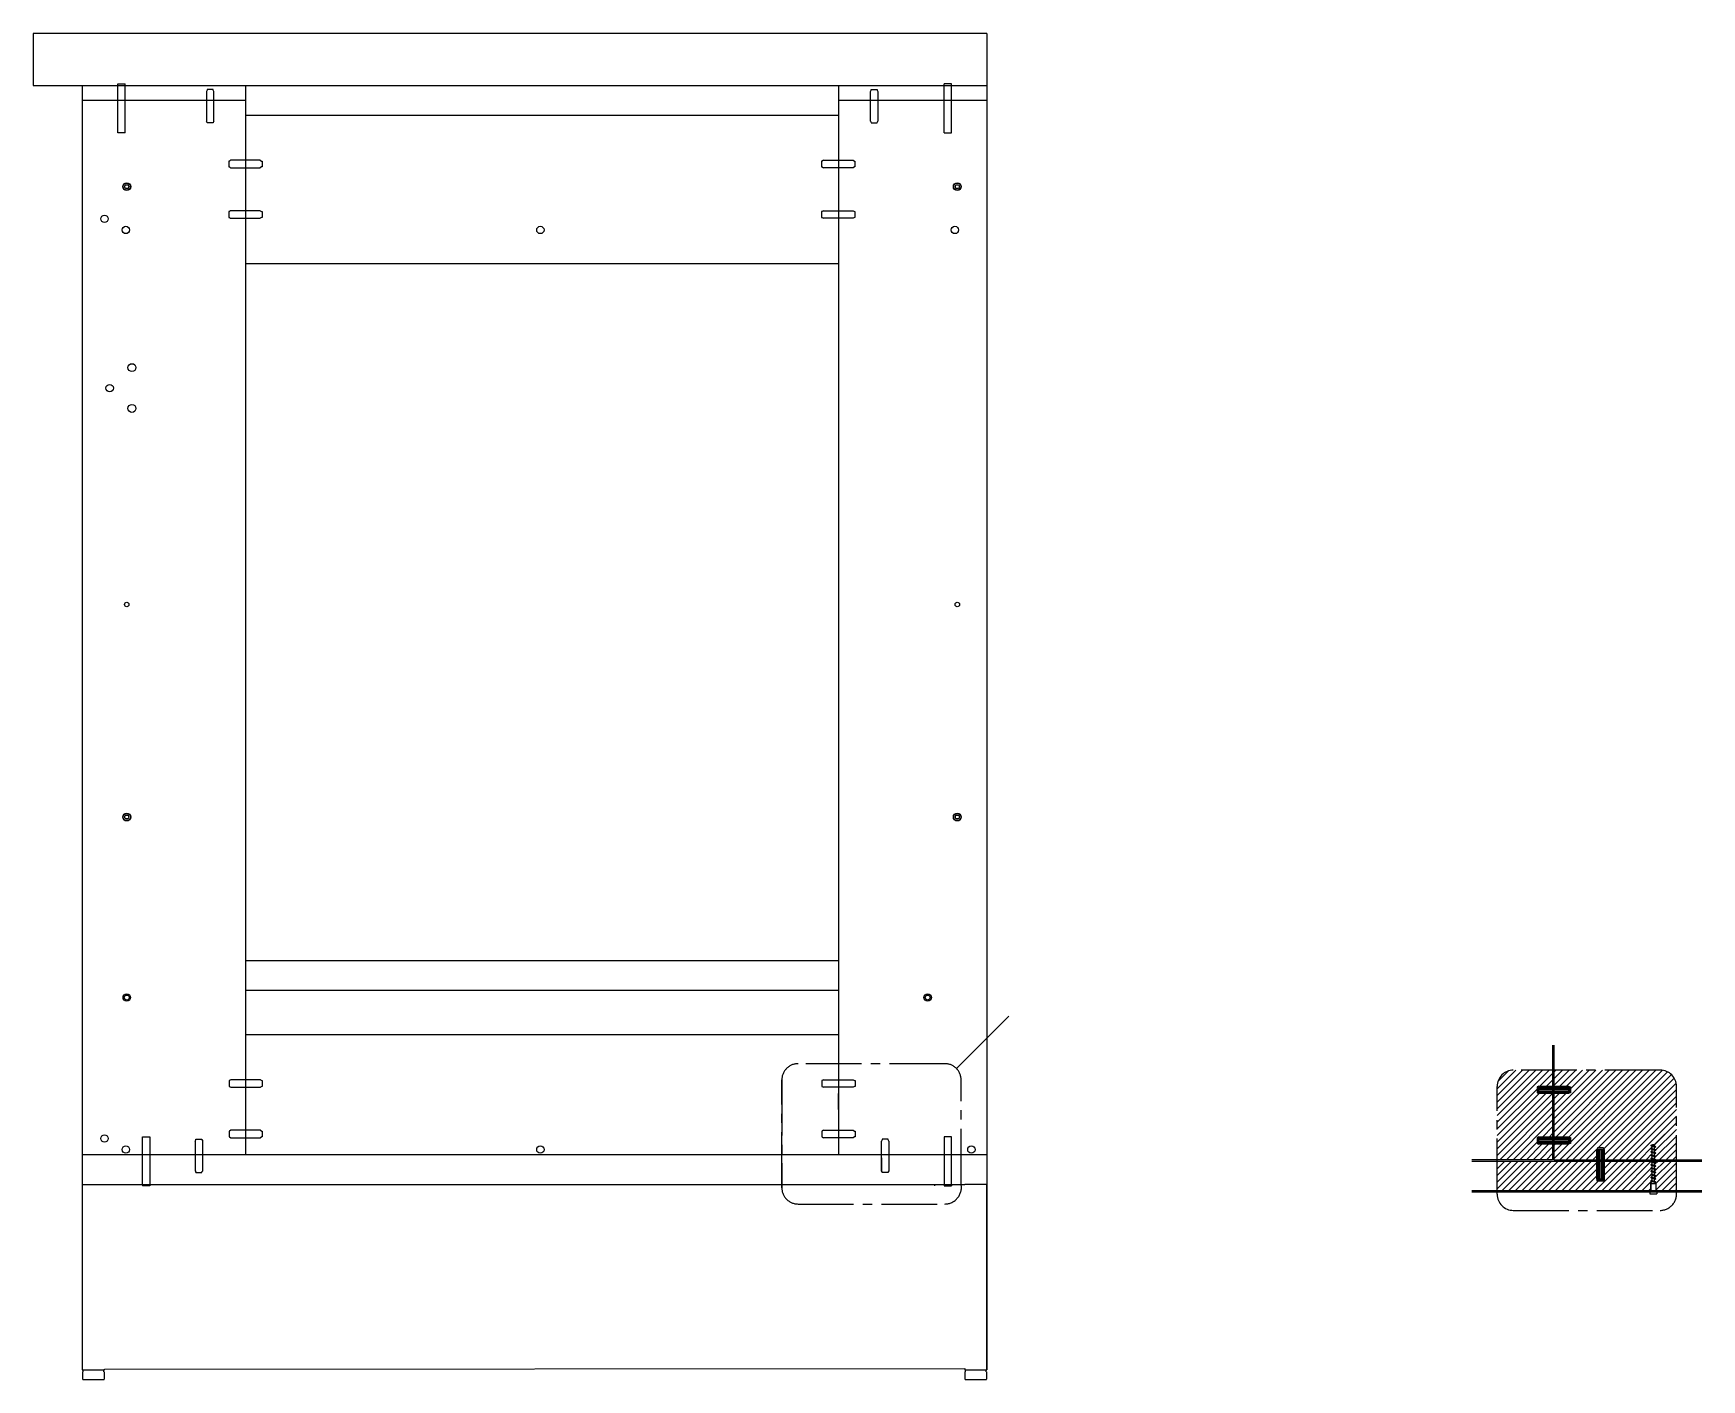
# Model space of a CAD drawing. Header units: millimetres. Extents: x 1636 to 3054, y -633 to 141.
# Drawn here: x 1749.6 to 1862, y -475.2 to -384.5 of the extents above; entities that cross this region are included whole.
import ezdxf

# ---------------------------------------------------------------- set-up
doc = ezdxf.new("R2010")
doc.units = ezdxf.units.MM
doc.linetypes.add('CENTER2', pattern=[1.125, 0.75, -0.125, 0.125, -0.125])
doc.linetypes.add('TRATTOPUNTO2', pattern=[12.7, 6.35, -3.175, 0, -3.175])
for name, color, linetype in [('G-ANNO-TEXT', 3, 'Continuous'), ('linea dettagli', 9, 'TRATTOPUNTO2'), ('supporti', 5, 'Continuous')]:
    doc.layers.add(name, color=color, linetype=linetype)

msp = doc.modelspace()

# ---------------------------------------------------------------- hatches: boundary and pattern name
at = {"layer": 'G-ANNO-TEXT', "true_color": 0x939598}
h = msp.add_hatch(dxfattribs=at)
h.set_pattern_fill('ANSI31', color=252, scale=0.1)
edge = h.paths.add_edge_path()
edge.add_line((1860.35, -460.49), (1858.88, -460.49))
edge.add_line((1858.88, -460.49), (1858.88, -460.57))
edge.add_line((1858.88, -460.57), (1858.93, -460.59))
edge.add_line((1858.93, -460.59), (1858.96, -460.61))
edge.add_line((1858.96, -460.61), (1858.93, -460.63))
edge.add_line((1858.93, -460.63), (1858.88, -460.62))
edge.add_line((1858.88, -460.62), (1858.88, -460.79))
edge.add_line((1858.88, -460.79), (1858.93, -460.81))
edge.add_line((1858.93, -460.81), (1858.96, -460.82))
edge.add_line((1858.96, -460.82), (1858.93, -460.85))
edge.add_line((1858.93, -460.85), (1858.88, -460.83))
edge.add_line((1858.88, -460.83), (1858.88, -461.01))
edge.add_line((1858.88, -461.01), (1858.93, -461.02))
edge.add_line((1858.93, -461.02), (1858.96, -461.04))
edge.add_line((1858.96, -461.04), (1858.93, -461.06))
edge.add_line((1858.93, -461.06), (1858.88, -461.05))
edge.add_line((1858.88, -461.05), (1858.88, -461.22))
edge.add_line((1858.88, -461.22), (1858.93, -461.24))
edge.add_line((1858.93, -461.24), (1858.96, -461.25))
edge.add_line((1858.96, -461.25), (1858.93, -461.28))
edge.add_line((1858.93, -461.28), (1858.88, -461.26))
edge.add_line((1858.88, -461.26), (1858.88, -461.44))
edge.add_line((1858.88, -461.44), (1858.93, -461.46))
edge.add_line((1858.93, -461.46), (1858.96, -461.47))
edge.add_line((1858.96, -461.47), (1858.93, -461.5))
edge.add_line((1858.93, -461.5), (1858.88, -461.48))
edge.add_line((1858.88, -461.48), (1858.88, -461.66))
edge.add_line((1858.88, -461.66), (1858.93, -461.67))
edge.add_line((1858.93, -461.67), (1858.96, -461.69))
edge.add_line((1858.96, -461.69), (1858.93, -461.71))
edge.add_line((1858.93, -461.71), (1858.88, -461.7))
edge.add_line((1858.88, -461.7), (1858.88, -461.85))
edge.add_arc((1858.35, -462.22), 0.652, 31.7609, 34.6705, ccw=False)
edge.add_line((1858.9, -461.88), (1858.93, -461.89))
edge.add_line((1858.93, -461.89), (1858.96, -461.9))
edge.add_line((1858.96, -461.9), (1858.93, -461.93))
edge.add_arc((1858.35, -462.22), 0.652, 20.9239, 26.636, ccw=False)
edge.add_line((1858.96, -461.99), (1858.96, -462.49))
edge.add_line((1858.96, -462.49), (1860.35, -462.49))
edge.add_line((1860.35, -462.49), (1860.35, -460.49))
edge = h.paths.add_edge_path()
edge.add_line((1858.7, -460.99), (1858.65, -460.97))
edge.add_line((1858.65, -460.97), (1858.62, -460.96))
edge.add_line((1858.62, -460.96), (1858.65, -460.93))
edge.add_line((1858.65, -460.93), (1858.7, -460.94))
edge.add_line((1858.7, -460.94), (1858.7, -460.77))
edge.add_line((1858.7, -460.77), (1858.65, -460.75))
edge.add_line((1858.65, -460.75), (1858.62, -460.74))
edge.add_line((1858.62, -460.74), (1858.65, -460.71))
edge.add_line((1858.65, -460.71), (1858.7, -460.73))
edge.add_line((1858.7, -460.73), (1858.7, -460.55))
edge.add_line((1858.7, -460.55), (1858.65, -460.54))
edge.add_line((1858.65, -460.54), (1858.62, -460.52))
edge.add_line((1858.62, -460.52), (1858.66, -460.49))
edge.add_line((1858.66, -460.49), (1855.47, -460.49))
edge.add_line((1855.47, -460.49), (1855.47, -461.71))
edge.add_line((1855.47, -461.71), (1855.42, -461.8))
edge.add_line((1855.42, -461.8), (1855.42, -461.83))
edge.add_line((1855.42, -461.83), (1855.02, -461.83))
edge.add_line((1855.02, -461.83), (1855.02, -461.8))
edge.add_line((1855.02, -461.8), (1854.97, -461.71))
edge.add_line((1854.97, -461.71), (1854.97, -460.83))
edge.add_line((1854.97, -460.83), (1854.97, -460.49))
edge.add_line((1854.97, -460.49), (1848.26, -460.49))
edge.add_line((1848.26, -460.49), (1848.26, -462.49))
edge.add_line((1848.26, -462.49), (1858.62, -462.49))
edge.add_line((1858.62, -462.49), (1858.62, -461.99))
edge.add_arc((1859.23, -462.22), 0.652, 145.3295, 159.0761, ccw=False)
edge.add_line((1858.7, -461.85), (1858.65, -461.83))
edge.add_line((1858.65, -461.83), (1858.62, -461.82))
edge.add_line((1858.62, -461.82), (1858.65, -461.79))
edge.add_line((1858.65, -461.79), (1858.7, -461.81))
edge.add_line((1858.7, -461.81), (1858.7, -461.63))
edge.add_line((1858.7, -461.63), (1858.65, -461.62))
edge.add_line((1858.65, -461.62), (1858.62, -461.6))
edge.add_line((1858.62, -461.6), (1858.65, -461.58))
edge.add_line((1858.65, -461.58), (1858.7, -461.59))
edge.add_line((1858.7, -461.59), (1858.7, -461.42))
edge.add_line((1858.7, -461.42), (1858.65, -461.4))
edge.add_line((1858.65, -461.4), (1858.62, -461.39))
edge.add_line((1858.62, -461.39), (1858.65, -461.36))
edge.add_line((1858.65, -461.36), (1858.7, -461.38))
edge.add_line((1858.7, -461.38), (1858.7, -461.2))
edge.add_line((1858.7, -461.2), (1858.65, -461.19))
edge.add_line((1858.65, -461.19), (1858.62, -461.17))
edge.add_line((1858.62, -461.17), (1858.65, -461.14))
edge.add_line((1858.65, -461.14), (1858.7, -461.16))
edge.add_line((1858.7, -461.16), (1858.7, -460.99))
edge = h.paths.add_edge_path()
edge.add_line((1858.7, -459.9), (1858.65, -459.89))
edge.add_line((1858.65, -459.89), (1858.62, -459.87))
edge.add_line((1858.62, -459.87), (1858.65, -459.85))
edge.add_line((1858.65, -459.85), (1858.7, -459.86))
edge.add_line((1858.7, -459.86), (1858.7, -459.69))
edge.add_line((1858.7, -459.69), (1858.65, -459.67))
edge.add_line((1858.65, -459.67), (1858.62, -459.66))
edge.add_line((1858.62, -459.66), (1858.65, -459.63))
edge.add_line((1858.65, -459.63), (1858.7, -459.65))
edge.add_line((1858.7, -459.65), (1858.7, -459.47))
edge.add_line((1858.7, -459.47), (1858.65, -459.46))
edge.add_line((1858.65, -459.46), (1858.62, -459.44))
edge.add_line((1858.62, -459.44), (1858.65, -459.42))
edge.add_line((1858.65, -459.42), (1858.7, -459.43))
edge.add_line((1858.7, -459.43), (1858.7, -459.42))
edge.add_arc((1858.79, -459.55), 0.162, 54.753, 125.247, ccw=False)
edge.add_line((1858.88, -459.42), (1858.88, -459.49))
edge.add_line((1858.88, -459.49), (1858.93, -459.51))
edge.add_line((1858.93, -459.51), (1858.96, -459.52))
edge.add_line((1858.96, -459.52), (1858.93, -459.55))
edge.add_line((1858.93, -459.55), (1858.88, -459.54))
edge.add_line((1858.88, -459.54), (1858.88, -459.71))
edge.add_line((1858.88, -459.71), (1858.93, -459.73))
edge.add_line((1858.93, -459.73), (1858.96, -459.74))
edge.add_line((1858.96, -459.74), (1858.93, -459.77))
edge.add_line((1858.93, -459.77), (1858.88, -459.75))
edge.add_line((1858.88, -459.75), (1858.88, -459.93))
edge.add_line((1858.88, -459.93), (1858.93, -459.94))
edge.add_line((1858.93, -459.94), (1858.96, -459.96))
edge.add_line((1858.96, -459.96), (1858.93, -459.98))
edge.add_line((1858.93, -459.98), (1858.88, -459.97))
edge.add_line((1858.88, -459.97), (1858.88, -460.14))
edge.add_line((1858.88, -460.14), (1858.93, -460.16))
edge.add_line((1858.93, -460.16), (1858.96, -460.17))
edge.add_line((1858.96, -460.17), (1858.93, -460.2))
edge.add_line((1858.93, -460.2), (1858.88, -460.18))
edge.add_line((1858.88, -460.18), (1858.88, -460.36))
edge.add_line((1858.88, -460.36), (1858.93, -460.37))
edge.add_line((1858.93, -460.37), (1858.95, -460.39))
edge.add_line((1858.95, -460.39), (1860.35, -460.39))
edge.add_line((1860.35, -460.39), (1860.35, -455.45))
edge.add_arc((1859.26, -455.45), 1.09, 360, 450)
edge.add_line((1859.26, -454.36), (1852.09, -454.36))
edge.add_line((1852.09, -454.36), (1852.09, -455.44))
edge.add_line((1852.09, -455.44), (1853.07, -455.44))
edge.add_line((1853.07, -455.44), (1853.16, -455.49))
edge.add_line((1853.16, -455.49), (1853.2, -455.49))
edge.add_line((1853.2, -455.49), (1853.2, -455.89))
edge.add_line((1853.2, -455.89), (1853.16, -455.89))
edge.add_line((1853.16, -455.89), (1853.07, -455.94))
edge.add_line((1853.07, -455.94), (1852.09, -455.94))
edge.add_line((1852.09, -455.94), (1852.09, -458.84))
edge.add_line((1852.09, -458.84), (1853.07, -458.84))
edge.add_line((1853.07, -458.84), (1853.16, -458.89))
edge.add_line((1853.16, -458.89), (1853.2, -458.89))
edge.add_line((1853.2, -458.89), (1853.2, -459.29))
edge.add_line((1853.2, -459.29), (1853.16, -459.29))
edge.add_line((1853.16, -459.29), (1853.07, -459.34))
edge.add_line((1853.07, -459.34), (1852.09, -459.34))
edge.add_line((1852.09, -459.34), (1852.09, -460.39))
edge.add_line((1852.09, -460.39), (1854.97, -460.39))
edge.add_line((1854.97, -460.39), (1854.97, -459.71))
edge.add_line((1854.97, -459.71), (1855.02, -459.62))
edge.add_line((1855.02, -459.62), (1855.02, -459.59))
edge.add_line((1855.02, -459.59), (1855.42, -459.59))
edge.add_line((1855.42, -459.59), (1855.42, -459.62))
edge.add_line((1855.42, -459.62), (1855.47, -459.71))
edge.add_line((1855.47, -459.71), (1855.47, -460.39))
edge.add_line((1855.47, -460.39), (1858.7, -460.39))
edge.add_line((1858.7, -460.39), (1858.7, -460.34))
edge.add_line((1858.7, -460.34), (1858.65, -460.32))
edge.add_line((1858.65, -460.32), (1858.62, -460.31))
edge.add_line((1858.62, -460.31), (1858.65, -460.28))
edge.add_line((1858.65, -460.28), (1858.7, -460.3))
edge.add_line((1858.7, -460.3), (1858.7, -460.12))
edge.add_line((1858.7, -460.12), (1858.65, -460.11))
edge.add_line((1858.65, -460.11), (1858.62, -460.09))
edge.add_line((1858.62, -460.09), (1858.65, -460.06))
edge.add_line((1858.65, -460.06), (1858.7, -460.08))
edge.add_line((1858.7, -460.08), (1858.7, -459.9))
edge = h.paths.add_edge_path(flags=16)
edge.add_arc((1859.92, -458.14), 0.0471, 0, 360)
h = msp.add_hatch(dxfattribs=at)
h.set_pattern_fill('ANSI31', color=252, scale=0.1)
h.paths.add_polyline_path([(1860.35, -455.45, 0.414214), (1859.26, -454.36), (1852.09, -454.36), (1852.09, -455.44), (1853.07, -455.44), (1853.16, -455.49), (1853.2, -455.49), (1853.2, -455.89), (1853.16, -455.89), (1853.07, -455.94), (1852.09, -455.94), (1852.09, -458.84), (1853.07, -458.84), (1853.16, -458.89), (1853.2, -458.89), (1853.2, -459.29), (1853.16, -459.29), (1853.07, -459.34), (1852.09, -459.34), (1852.09, -460.39), (1854.97, -460.39), (1854.97, -459.71), (1855.02, -459.62), (1855.02, -459.59), (1855.42, -459.59), (1855.42, -459.62), (1855.47, -459.71), (1855.47, -460.39), (1858.7, -460.39), (1858.7, -460.34), (1858.65, -460.32), (1858.62, -460.31), (1858.65, -460.28), (1858.7, -460.3), (1858.7, -460.12), (1858.65, -460.11), (1858.62, -460.09), (1858.65, -460.06), (1858.7, -460.08), (1858.7, -459.9), (1858.65, -459.89), (1858.62, -459.87), (1858.65, -459.85), (1858.7, -459.86), (1858.7, -459.69), (1858.65, -459.67), (1858.62, -459.66), (1858.65, -459.63), (1858.7, -459.65), (1858.7, -459.47), (1858.65, -459.46), (1858.62, -459.44), (1858.65, -459.42), (1858.69, -459.43, -0.339949), (1858.88, -459.42), (1858.88, -459.49), (1858.93, -459.51), (1858.96, -459.52), (1858.93, -459.55), (1858.88, -459.54), (1858.88, -459.71), (1858.93, -459.73), (1858.96, -459.74), (1858.93, -459.77), (1858.88, -459.75), (1858.88, -459.93), (1858.93, -459.94), (1858.96, -459.96), (1858.93, -459.98), (1858.88, -459.97), (1858.88, -460.14), (1858.93, -460.16), (1858.96, -460.17), (1858.93, -460.2), (1858.88, -460.18), (1858.88, -460.36), (1858.93, -460.37), (1858.95, -460.39), (1860.35, -460.39)])
h.paths.add_polyline_path([(1860.17, -458.14, -1), (1859.68, -458.14, -1)], flags=16)
h.paths.add_polyline_path([(1851.99, -455.94), (1851.07, -455.94), (1850.98, -455.89), (1850.95, -455.89), (1850.95, -455.49), (1850.98, -455.49), (1851.07, -455.44), (1851.99, -455.44), (1851.99, -454.36), (1849.35, -454.36, 0.414214), (1848.26, -455.45), (1848.26, -460.39), (1851.99, -460.39), (1851.99, -459.34), (1851.07, -459.34), (1850.98, -459.29), (1850.95, -459.29), (1850.95, -458.89), (1850.98, -458.89), (1851.07, -458.84), (1851.99, -458.84)])
h = msp.add_hatch(dxfattribs=at)
h.set_pattern_fill('ANSI31', color=252, scale=0.1)
h.paths.add_polyline_path([(1851.99, -459.34), (1851.07, -459.34), (1850.98, -459.29), (1850.95, -459.29), (1850.95, -458.89), (1850.98, -458.89), (1851.07, -458.84), (1851.99, -458.84), (1851.99, -455.94), (1851.07, -455.94), (1850.98, -455.89), (1850.95, -455.89), (1850.95, -455.49), (1850.98, -455.49), (1851.07, -455.44), (1851.99, -455.44), (1851.99, -454.36), (1849.35, -454.36, 0.414214), (1848.26, -455.45), (1848.26, -460.39), (1851.99, -460.39)])
h.paths.add_polyline_path([(1860.35, -455.45, 0.414214), (1859.26, -454.36), (1852.09, -454.36), (1852.09, -455.44), (1853.07, -455.44), (1853.16, -455.49), (1853.2, -455.49), (1853.2, -455.89), (1853.16, -455.89), (1853.07, -455.94), (1852.09, -455.94), (1852.09, -458.84), (1853.07, -458.84), (1853.16, -458.89), (1853.2, -458.89), (1853.2, -459.29), (1853.16, -459.29), (1853.07, -459.34), (1852.09, -459.34), (1852.09, -460.39), (1854.97, -460.39), (1854.97, -459.71), (1855.02, -459.62), (1855.02, -459.59), (1855.42, -459.59), (1855.42, -459.62), (1855.47, -459.71), (1855.47, -460.39), (1858.7, -460.39), (1858.7, -460.34), (1858.65, -460.32), (1858.62, -460.31), (1858.65, -460.28), (1858.7, -460.3), (1858.7, -460.12), (1858.65, -460.11), (1858.62, -460.09), (1858.65, -460.06), (1858.7, -460.08), (1858.7, -459.9), (1858.65, -459.89), (1858.62, -459.87), (1858.65, -459.85), (1858.7, -459.86), (1858.7, -459.69), (1858.65, -459.67), (1858.62, -459.66), (1858.65, -459.63), (1858.7, -459.65), (1858.7, -459.47), (1858.65, -459.46), (1858.62, -459.44), (1858.65, -459.42), (1858.69, -459.43, -0.339949), (1858.88, -459.42), (1858.88, -459.49), (1858.93, -459.51), (1858.96, -459.52), (1858.93, -459.55), (1858.88, -459.54), (1858.88, -459.71), (1858.93, -459.73), (1858.96, -459.74), (1858.93, -459.77), (1858.88, -459.75), (1858.88, -459.93), (1858.93, -459.94), (1858.96, -459.96), (1858.93, -459.98), (1858.88, -459.97), (1858.88, -460.14), (1858.93, -460.16), (1858.96, -460.17), (1858.93, -460.2), (1858.88, -460.18), (1858.88, -460.36), (1858.93, -460.37), (1858.95, -460.39), (1860.35, -460.39)])

# ---------------------------------------------------------------- linework, layer by layer
for p, q in [((1813.86, -384.46), (1749.56, -384.46)), ((1749.56, -384.46), (1749.56, -387.96)), ((1813.86, -384.46), (1782.86, -384.46)), ((1813.86, -384.46), (1813.86, -474.56)), ((1749.56, -387.96), (1813.86, -387.96)), ((1752.86, -387.96), (1752.86, -474.56)), ((1763.86, -387.96), (1763.86, -460.06)), ((1803.86, -387.96), (1803.86, -460.06)), ((1752.86, -388.96), (1763.86, -388.96)), ((1803.86, -388.96), (1813.86, -388.96)), ((1763.86, -389.96), (1803.86, -389.96)), ((1763.86, -399.96), (1803.86, -399.96)), ((1763.86, -446.96), (1803.86, -446.96)), ((1763.86, -448.96), (1803.86, -448.96)), ((1811.8, -454.24), (1815.34, -450.71)), ((1763.86, -451.96), (1803.86, -451.96)), ((1851.99, -452.66), (1851.99, -460.39)), ((1852.09, -452.66), (1852.09, -460.39)), ((1803.86, -457.01), (1803.86, -455.92)), ((1813.86, -460.06), (1752.86, -460.06)), ((1851.99, -460.39), (1846.56, -460.39)), ((1846.56, -460.49), (1862.05, -460.49)), ((1852.09, -460.39), (1862.05, -460.39)), ((1752.86, -462.06), (1754.36, -462.06)), ((1754.36, -462.06), (1812.36, -462.06)), ((1813.86, -462.06), (1812.36, -462.06)), ((1813.86, -474.56), (1813.86, -462.06)), ((1862.05, -462.49), (1846.56, -462.49)), ((1862.05, -462.59), (1846.56, -462.59)), ((1752.86, -474.56), (1754.36, -474.56)), ((1752.92, -474.56), (1754.31, -474.56)), ((1754.36, -474.52), (1812.36, -474.46)), ((1754.36, -474.56), (1754.36, -474.52)), ((1812.36, -474.46), (1812.36, -474.56)), ((1812.36, -474.56), (1813.86, -474.56)), ((1812.42, -474.56), (1813.81, -474.56))]:
    msp.add_line(p, q)
at = {"linetype": 'CENTER2', "ltscale": 5}
for p, q in [((1859.26, -454.36), (1849.35, -454.36)), ((1848.26, -462.72), (1848.26, -455.45)), ((1860.35, -462.49), (1860.35, -455.45)), ((1849.35, -463.81), (1859.26, -463.81))]:
    msp.add_line(p, q, dxfattribs=at)
msp.add_lwpolyline([(1800.03, -462.29, 0.414214), (1801.12, -463.38), (1811.03, -463.38, 0.463219), (1812.12, -462.06), (1812.12, -455.01, 0.414214), (1811.03, -453.92), (1801.12, -453.92, 0.414214), (1800.03, -455.01), (1800.03, -462.29), (1800.03, -455.01)], format="xyb", dxfattribs=at)
at = {"lineweight": 25}
for points in [[(1752.92, -474.7), (1752.92, -474.56)], [(1754.31, -474.7), (1754.31, -474.56)], [(1754.31, -474.7), (1754.31, -474.56)], [(1754.31, -474.7), (1754.31, -474.56)], [(1812.42, -474.7), (1812.42, -474.56)], [(1813.81, -474.7), (1813.81, -474.56)], [(1813.81, -474.7), (1813.81, -474.56)], [(1752.9, -475.2), (1752.89, -475.2), (1752.89, -475.2), (1752.89, -475.19), (1752.89, -475.19), (1752.89, -475.19), (1752.89, -475.19), (1752.89, -475.19), (1752.89, -474.7)], [(1752.9, -475.2), (1752.9, -475.2)], [(1752.9, -475.2), (1752.9, -475.21), (1752.9, -475.21), (1752.9, -475.21), (1752.9, -475.22), (1752.9, -475.22), (1752.9, -475.22), (1752.9, -475.22), (1752.91, -475.22)], [(1752.91, -475.22), (1752.91, -475.22), (1752.92, -475.22), (1752.94, -475.22), (1752.97, -475.22), (1753, -475.22), (1753.04, -475.22)], [(1753.04, -475.22), (1753.08, -475.22), (1753.13, -475.22), (1753.19, -475.22), (1753.26, -475.22), (1753.32, -475.22), (1753.39, -475.22), (1753.46, -475.22), (1753.54, -475.22), (1753.61, -475.22), (1753.68, -475.22), (1753.76, -475.22), (1753.83, -475.22), (1753.9, -475.22), (1753.97, -475.22), (1754.03, -475.22), (1754.08, -475.22), (1754.14, -475.22), (1754.19, -475.22), (1754.23, -475.22), (1754.26, -475.22), (1754.29, -475.22), (1754.31, -475.22), (1754.32, -475.22), (1754.32, -475.22)], [(1754.32, -475.22), (1754.32, -475.22), (1754.33, -475.22), (1754.33, -475.22), (1754.33, -475.22), (1754.33, -475.21), (1754.33, -475.21), (1754.33, -475.21), (1754.33, -475.19)], [(1754.34, -474.7), (1754.34, -475.19), (1754.34, -475.19), (1754.33, -475.19)], [(1812.4, -475.2), (1812.39, -475.2), (1812.39, -475.2), (1812.39, -475.19), (1812.39, -475.19), (1812.39, -475.19), (1812.39, -475.19), (1812.39, -475.19), (1812.39, -474.7)], [(1812.4, -475.2), (1812.4, -475.2)], [(1812.4, -475.2), (1812.4, -475.21), (1812.4, -475.21), (1812.4, -475.21), (1812.4, -475.22), (1812.4, -475.22), (1812.4, -475.22), (1812.4, -475.22), (1812.41, -475.22)], [(1812.41, -475.22), (1812.41, -475.22), (1812.42, -475.22), (1812.44, -475.22), (1812.47, -475.22), (1812.5, -475.22), (1812.54, -475.22)], [(1812.54, -475.22), (1812.58, -475.22), (1812.63, -475.22), (1812.69, -475.22), (1812.76, -475.22), (1812.82, -475.22), (1812.89, -475.22), (1812.96, -475.22), (1813.04, -475.22), (1813.11, -475.22), (1813.18, -475.22), (1813.26, -475.22), (1813.33, -475.22), (1813.4, -475.22), (1813.47, -475.22), (1813.53, -475.22), (1813.58, -475.22), (1813.64, -475.22), (1813.69, -475.22), (1813.73, -475.22), (1813.76, -475.22), (1813.79, -475.22), (1813.81, -475.22), (1813.82, -475.22), (1813.82, -475.22)], [(1813.82, -475.22), (1813.82, -475.22), (1813.83, -475.22), (1813.83, -475.22), (1813.83, -475.22), (1813.83, -475.21), (1813.83, -475.21), (1813.83, -475.21), (1813.83, -475.19)], [(1813.84, -474.7), (1813.84, -475.19), (1813.84, -475.19), (1813.83, -475.19)]]:
    msp.add_lwpolyline(points, dxfattribs=at)
at = {"linetype": 'CENTER2', "ltscale": 5}
for centre, radius, start, end in [((1849.35, -455.45), 1.09, 90, 180), ((1859.26, -455.45), 1.09, 0, 90), ((1849.35, -462.72), 1.09, 180, 270), ((1859.24, -462.69), 1.12, 270.8179, 10.2357)]:
    msp.add_arc(centre, radius, start, end, dxfattribs=at)
at = {"layer": 'linea dettagli'}
for p, q in [((1752.92, -474.7), (1752.89, -474.7)), ((1754.31, -474.7), (1754.34, -474.7)), ((1812.42, -474.7), (1812.39, -474.7)), ((1813.81, -474.7), (1813.84, -474.7))]:
    msp.add_line(p, q, dxfattribs=at)
at = {"layer": 'supporti'}
for p, q in [((1755.27, -391.15), (1755.27, -387.86)), ((1755.27, -387.86), (1755.76, -387.86)), ((1755.76, -391.15), (1755.76, -387.86)), ((1810.98, -391.15), (1810.98, -387.86)), ((1811.46, -387.86), (1810.98, -387.86)), ((1811.46, -391.15), (1811.46, -387.86)), ((1761.28, -388.28), (1761.23, -388.37)), ((1761.23, -388.37), (1761.23, -390.37)), ((1761.68, -388.25), (1761.28, -388.25)), ((1761.28, -388.25), (1761.28, -388.28)), ((1761.68, -388.28), (1761.68, -388.25)), ((1761.73, -388.37), (1761.68, -388.28)), ((1761.73, -390.37), (1761.73, -388.37)), ((1806, -388.37), (1806.05, -388.28)), ((1806, -390.37), (1806, -388.37)), ((1806.05, -388.28), (1806.05, -388.25)), ((1806.05, -388.25), (1806.45, -388.25)), ((1806.45, -388.25), (1806.45, -388.28)), ((1806.45, -388.28), (1806.5, -388.37)), ((1806.5, -388.37), (1806.5, -390.37)), ((1755.76, -391.15), (1755.27, -391.15)), ((1761.28, -390.46), (1761.23, -390.37)), ((1761.28, -390.49), (1761.28, -390.46)), ((1761.68, -390.49), (1761.28, -390.49)), ((1761.73, -390.37), (1761.68, -390.46)), ((1761.68, -390.46), (1761.68, -390.49)), ((1806, -390.37), (1806.05, -390.46)), ((1806.05, -390.46), (1806.05, -390.49)), ((1806.05, -390.49), (1806.45, -390.49)), ((1806.45, -390.46), (1806.5, -390.37)), ((1806.45, -390.49), (1806.45, -390.46)), ((1810.98, -391.15), (1811.46, -391.15)), ((1762.78, -393.06), (1762.74, -393.06)), ((1762.74, -393.06), (1762.74, -393.46)), ((1762.74, -393.46), (1762.78, -393.46)), ((1762.86, -393.01), (1762.78, -393.06)), ((1762.78, -393.46), (1762.86, -393.51)), ((1764.86, -393.01), (1762.86, -393.01)), ((1762.86, -393.51), (1764.86, -393.51)), ((1764.86, -393.01), (1764.95, -393.06)), ((1764.95, -393.46), (1764.86, -393.51)), ((1764.95, -393.06), (1764.99, -393.06)), ((1764.99, -393.46), (1764.95, -393.46)), ((1764.99, -393.06), (1764.99, -393.46)), ((1802.74, -393.06), (1802.71, -393.06)), ((1802.71, -393.06), (1802.71, -393.46)), ((1802.71, -393.46), (1802.74, -393.46)), ((1802.83, -393.01), (1802.74, -393.06)), ((1802.74, -393.46), (1802.83, -393.51)), ((1802.83, -393.01), (1804.83, -393.01)), ((1804.83, -393.51), (1802.83, -393.51)), ((1804.83, -393.01), (1804.92, -393.06)), ((1804.92, -393.46), (1804.83, -393.51)), ((1804.92, -393.06), (1804.95, -393.06)), ((1804.95, -393.46), (1804.92, -393.46)), ((1804.95, -393.06), (1804.95, -393.46)), ((1762.78, -396.46), (1762.74, -396.46)), ((1762.74, -396.46), (1762.74, -396.86)), ((1762.74, -396.86), (1762.78, -396.86)), ((1762.86, -396.41), (1762.78, -396.46)), ((1762.78, -396.86), (1762.86, -396.91)), ((1764.86, -396.41), (1762.86, -396.41)), ((1762.86, -396.91), (1764.86, -396.91)), ((1764.86, -396.41), (1764.95, -396.46)), ((1764.95, -396.86), (1764.86, -396.91)), ((1764.95, -396.46), (1764.99, -396.46)), ((1764.99, -396.86), (1764.95, -396.86)), ((1764.99, -396.46), (1764.99, -396.86)), ((1802.74, -396.46), (1802.71, -396.46)), ((1802.71, -396.46), (1802.71, -396.86)), ((1802.71, -396.86), (1802.74, -396.86)), ((1802.83, -396.41), (1802.74, -396.46)), ((1802.74, -396.86), (1802.83, -396.91)), ((1802.83, -396.41), (1804.83, -396.41)), ((1804.83, -396.91), (1802.83, -396.91)), ((1804.83, -396.41), (1804.92, -396.46)), ((1804.92, -396.86), (1804.83, -396.91)), ((1804.92, -396.46), (1804.95, -396.46)), ((1804.95, -396.86), (1804.92, -396.86)), ((1804.95, -396.46), (1804.95, -396.86)), ((1762.79, -455.06), (1762.76, -455.06)), ((1762.76, -455.06), (1762.76, -455.46)), ((1762.76, -455.46), (1762.79, -455.46)), ((1762.88, -455.01), (1762.79, -455.06)), ((1762.79, -455.46), (1762.88, -455.51)), ((1764.88, -455.01), (1762.88, -455.01)), ((1762.88, -455.51), (1764.88, -455.51)), ((1764.88, -455.01), (1764.97, -455.06)), ((1764.97, -455.46), (1764.88, -455.51)), ((1764.97, -455.06), (1765, -455.06)), ((1765, -455.46), (1764.97, -455.46)), ((1765, -455.06), (1765, -455.46)), ((1802.76, -455.06), (1802.73, -455.06)), ((1802.73, -455.06), (1802.73, -455.46)), ((1802.73, -455.46), (1802.76, -455.46)), ((1802.85, -455.01), (1802.76, -455.06)), ((1802.76, -455.46), (1802.85, -455.51)), ((1802.85, -455.01), (1804.85, -455.01)), ((1804.85, -455.51), (1802.85, -455.51)), ((1804.85, -455.01), (1804.94, -455.06)), ((1804.94, -455.46), (1804.85, -455.51)), ((1804.94, -455.06), (1804.97, -455.06)), ((1804.97, -455.46), (1804.94, -455.46)), ((1804.97, -455.06), (1804.97, -455.46)), ((1850.98, -455.49), (1850.95, -455.49)), ((1850.95, -455.49), (1850.95, -455.89)), ((1851.07, -455.44), (1850.98, -455.49)), ((1850.98, -455.49), (1850.98, -455.89)), ((1851.07, -455.44), (1853.07, -455.44)), ((1851.07, -455.94), (1851.07, -455.44)), ((1851.07, -455.46), (1853.07, -455.46)), ((1851.07, -455.49), (1853.07, -455.49)), ((1851.07, -455.54), (1853.07, -455.54)), ((1853.07, -455.44), (1853.07, -455.94)), ((1853.07, -455.44), (1853.16, -455.49)), ((1853.16, -455.49), (1853.16, -455.89)), ((1853.16, -455.49), (1853.2, -455.49)), ((1853.2, -455.49), (1853.2, -455.89)), ((1850.95, -455.89), (1850.98, -455.89)), ((1850.98, -455.89), (1851.07, -455.94)), ((1851.07, -455.64), (1853.07, -455.64)), ((1851.07, -455.74), (1853.07, -455.74)), ((1851.07, -455.84), (1853.07, -455.84)), ((1851.07, -455.89), (1853.07, -455.89)), ((1851.07, -455.91), (1853.07, -455.91)), ((1853.07, -455.94), (1851.07, -455.94)), ((1853.16, -455.89), (1853.07, -455.94)), ((1853.2, -455.89), (1853.16, -455.89)), ((1756.92, -462.11), (1756.92, -458.86)), ((1756.92, -458.86), (1757.41, -458.86)), ((1757.41, -458.86), (1757.41, -462.16)), ((1762.79, -458.46), (1762.76, -458.46)), ((1762.76, -458.46), (1762.76, -458.86)), ((1762.76, -458.86), (1762.79, -458.86)), ((1762.88, -458.41), (1762.79, -458.46)), ((1762.79, -458.86), (1762.88, -458.91)), ((1764.88, -458.41), (1762.88, -458.41)), ((1762.88, -458.91), (1764.88, -458.91)), ((1764.88, -458.41), (1764.97, -458.46)), ((1764.97, -458.86), (1764.88, -458.91)), ((1764.97, -458.46), (1765, -458.46)), ((1765, -458.86), (1764.97, -458.86)), ((1765, -458.46), (1765, -458.86)), ((1802.76, -458.46), (1802.73, -458.46)), ((1802.73, -458.46), (1802.73, -458.86)), ((1802.73, -458.86), (1802.76, -458.86)), ((1802.85, -458.41), (1802.76, -458.46)), ((1802.76, -458.86), (1802.85, -458.91)), ((1802.85, -458.41), (1804.85, -458.41)), ((1804.85, -458.91), (1802.85, -458.91)), ((1804.85, -458.41), (1804.94, -458.46)), ((1804.94, -458.86), (1804.85, -458.91)), ((1804.94, -458.46), (1804.97, -458.46)), ((1804.97, -458.86), (1804.94, -458.86)), ((1804.97, -458.46), (1804.97, -458.86)), ((1811.46, -458.86), (1810.98, -458.86)), ((1810.98, -458.86), (1810.98, -462.16)), ((1811.46, -462.06), (1811.46, -458.86)), ((1850.98, -458.89), (1850.95, -458.89)), ((1850.95, -458.89), (1850.95, -459.29)), ((1851.07, -458.84), (1850.98, -458.89)), ((1850.98, -458.89), (1850.98, -459.29)), ((1851.07, -458.84), (1853.07, -458.84)), ((1851.07, -459.34), (1851.07, -458.84)), ((1851.07, -458.86), (1853.07, -458.86)), ((1851.07, -458.89), (1853.07, -458.89)), ((1853.07, -458.84), (1853.07, -459.34)), ((1853.07, -458.84), (1853.16, -458.89)), ((1853.16, -458.89), (1853.16, -459.29)), ((1853.16, -458.89), (1853.2, -458.89)), ((1853.2, -458.89), (1853.2, -459.29)), ((1760.48, -459.14), (1760.53, -459.05)), ((1760.48, -459.14), (1760.48, -461.14)), ((1760.53, -459.05), (1760.53, -459.01)), ((1760.53, -459.01), (1760.93, -459.01)), ((1760.93, -459.01), (1760.93, -459.05)), ((1760.93, -459.05), (1760.98, -459.14)), ((1760.98, -461.14), (1760.98, -459.14)), ((1806.8, -459.05), (1806.75, -459.14)), ((1806.75, -461.14), (1806.75, -459.14)), ((1807.2, -459.01), (1806.8, -459.01)), ((1806.8, -459.01), (1806.8, -459.05)), ((1807.2, -459.05), (1807.2, -459.01)), ((1807.25, -459.14), (1807.2, -459.05)), ((1807.25, -459.14), (1807.25, -461.14)), ((1850.95, -459.29), (1850.98, -459.29)), ((1850.98, -459.29), (1851.07, -459.34)), ((1851.07, -458.94), (1853.07, -458.94)), ((1851.07, -459.04), (1853.07, -459.04)), ((1851.07, -459.14), (1853.07, -459.14)), ((1851.07, -459.24), (1853.07, -459.24)), ((1851.07, -459.29), (1853.07, -459.29)), ((1851.07, -459.31), (1853.07, -459.31)), ((1853.07, -459.34), (1851.07, -459.34)), ((1853.16, -459.29), (1853.07, -459.34)), ((1853.2, -459.29), (1853.16, -459.29)), ((1855.02, -459.62), (1854.97, -459.71)), ((1854.97, -461.71), (1854.97, -459.71)), ((1854.97, -459.71), (1855.47, -459.71)), ((1855, -459.71), (1855, -461.71)), ((1855.42, -459.59), (1855.02, -459.59)), ((1855.02, -459.59), (1855.02, -459.62)), ((1855.42, -459.62), (1855.02, -459.62)), ((1855.02, -459.71), (1855.02, -461.71)), ((1855.07, -459.71), (1855.07, -461.71)), ((1855.17, -459.71), (1855.17, -461.71)), ((1855.27, -459.71), (1855.27, -461.71)), ((1855.37, -459.71), (1855.37, -461.71)), ((1855.42, -459.62), (1855.42, -459.59)), ((1855.47, -459.71), (1855.42, -459.62)), ((1855.42, -459.71), (1855.42, -461.71)), ((1855.45, -459.71), (1855.45, -461.71)), ((1855.47, -459.71), (1855.47, -461.71)), ((1858.65, -459.42), (1858.62, -459.44)), ((1858.62, -459.44), (1858.65, -459.46)), ((1858.96, -459.52), (1858.62, -459.44)), ((1858.65, -459.63), (1858.62, -459.66)), ((1858.62, -459.66), (1858.65, -459.67)), ((1858.96, -459.74), (1858.62, -459.66)), ((1858.65, -459.85), (1858.62, -459.87)), ((1858.62, -459.87), (1858.65, -459.89)), ((1858.96, -459.96), (1858.62, -459.87)), ((1858.93, -459.51), (1858.65, -459.42)), ((1858.65, -459.46), (1858.93, -459.55)), ((1858.93, -459.73), (1858.65, -459.63)), ((1858.65, -459.67), (1858.93, -459.77)), ((1858.93, -459.94), (1858.65, -459.85)), ((1858.65, -459.89), (1858.93, -459.98)), ((1858.7, -459.42), (1858.7, -461.85)), ((1858.88, -461.85), (1858.88, -459.42)), ((1858.96, -459.52), (1858.93, -459.51)), ((1858.93, -459.55), (1858.96, -459.52)), ((1858.96, -459.74), (1858.93, -459.73)), ((1858.93, -459.77), (1858.96, -459.74)), ((1858.96, -459.96), (1858.93, -459.94)), ((1858.93, -459.98), (1858.96, -459.96)), ((1760.48, -461.14), (1760.53, -461.22)), ((1760.93, -461.22), (1760.98, -461.14)), ((1806.75, -460.26), (1806.75, -461.14)), ((1806.8, -461.22), (1806.75, -461.14)), ((1807.25, -461.14), (1807.2, -461.22)), ((1807.25, -460.26), (1807.25, -461.14)), ((1854.97, -460.83), (1854.97, -461.83)), ((1855.47, -460.83), (1855.47, -461.83)), ((1858.65, -460.06), (1858.62, -460.09)), ((1858.62, -460.09), (1858.65, -460.11)), ((1858.96, -460.17), (1858.62, -460.09)), ((1858.65, -460.28), (1858.62, -460.31)), ((1858.62, -460.31), (1858.65, -460.32)), ((1858.96, -460.39), (1858.62, -460.31)), ((1858.65, -460.5), (1858.62, -460.52)), ((1858.62, -460.52), (1858.65, -460.54)), ((1858.96, -460.61), (1858.62, -460.52)), ((1858.65, -460.71), (1858.62, -460.74)), ((1858.62, -460.74), (1858.65, -460.75)), ((1858.96, -460.82), (1858.62, -460.74)), ((1858.65, -460.93), (1858.62, -460.96)), ((1858.62, -460.96), (1858.65, -460.97)), ((1858.96, -461.04), (1858.62, -460.96)), ((1858.65, -461.14), (1858.62, -461.17)), ((1858.62, -461.17), (1858.65, -461.19)), ((1858.96, -461.25), (1858.62, -461.17)), ((1858.93, -460.16), (1858.65, -460.06)), ((1858.65, -460.11), (1858.93, -460.2)), ((1858.93, -460.37), (1858.65, -460.28)), ((1858.65, -460.32), (1858.93, -460.42)), ((1858.93, -460.59), (1858.65, -460.5)), ((1858.65, -460.54), (1858.93, -460.63)), ((1858.93, -460.81), (1858.65, -460.71)), ((1858.65, -460.75), (1858.93, -460.85)), ((1858.93, -461.02), (1858.65, -460.93)), ((1858.65, -460.97), (1858.93, -461.06)), ((1858.93, -461.24), (1858.65, -461.14)), ((1858.96, -460.17), (1858.93, -460.16)), ((1858.93, -460.2), (1858.96, -460.17)), ((1858.96, -460.39), (1858.93, -460.37)), ((1858.93, -460.42), (1858.96, -460.39)), ((1858.96, -460.61), (1858.93, -460.59)), ((1858.93, -460.63), (1858.96, -460.61)), ((1858.96, -460.82), (1858.93, -460.81)), ((1858.93, -460.85), (1858.96, -460.82)), ((1858.96, -461.04), (1858.93, -461.02)), ((1858.93, -461.06), (1858.96, -461.04)), ((1756.92, -462.06), (1756.92, -462.16)), ((1757.41, -462.16), (1756.92, -462.16)), ((1757.41, -462.06), (1757.41, -462.16)), ((1760.53, -461.26), (1760.53, -461.22)), ((1760.53, -461.26), (1760.93, -461.26)), ((1760.93, -461.26), (1760.93, -461.22)), ((1806.8, -461.26), (1806.8, -461.22)), ((1807.2, -461.26), (1806.8, -461.26)), ((1807.2, -461.22), (1807.2, -461.26)), ((1810.32, -462.06), (1810.32, -462.16)), ((1810.98, -462.16), (1811.46, -462.16)), ((1811.46, -462.06), (1811.46, -462.16)), ((1855.47, -461.71), (1854.97, -461.71)), ((1855.02, -461.8), (1854.97, -461.71)), ((1855.42, -461.8), (1855.02, -461.8)), ((1855.02, -461.83), (1855.02, -461.8)), ((1855.42, -461.83), (1855.02, -461.83)), ((1855.47, -461.71), (1855.42, -461.8)), ((1855.42, -461.8), (1855.42, -461.83)), ((1858.65, -461.36), (1858.62, -461.39)), ((1858.62, -461.39), (1858.65, -461.4)), ((1858.96, -461.47), (1858.62, -461.39)), ((1858.65, -461.58), (1858.62, -461.6)), ((1858.62, -461.6), (1858.65, -461.62)), ((1858.96, -461.69), (1858.62, -461.6)), ((1858.65, -461.79), (1858.62, -461.82)), ((1858.62, -461.82), (1858.65, -461.83)), ((1858.96, -461.9), (1858.62, -461.82)), ((1858.62, -461.99), (1858.62, -462.59)), ((1858.62, -461.99), (1858.96, -461.99)), ((1858.62, -462.59), (1858.62, -461.99)), ((1858.65, -461.19), (1858.93, -461.28)), ((1858.93, -461.46), (1858.65, -461.36)), ((1858.65, -461.4), (1858.93, -461.5)), ((1858.93, -461.67), (1858.65, -461.58)), ((1858.65, -461.62), (1858.93, -461.71)), ((1858.93, -461.89), (1858.65, -461.79)), ((1858.65, -461.83), (1858.93, -461.93)), ((1858.96, -461.25), (1858.93, -461.24)), ((1858.93, -461.28), (1858.96, -461.25)), ((1858.96, -461.47), (1858.93, -461.46)), ((1858.93, -461.5), (1858.96, -461.47)), ((1858.96, -461.69), (1858.93, -461.67)), ((1858.93, -461.71), (1858.96, -461.69)), ((1858.96, -461.9), (1858.93, -461.89)), ((1858.93, -461.93), (1858.96, -461.9)), ((1858.96, -461.99), (1858.96, -462.59)), ((1858.96, -461.99), (1858.96, -462.59)), ((1859.03, -462.59), (1858.55, -462.59)), ((1858.55, -462.59), (1858.55, -462.69)), ((1858.55, -462.69), (1859.03, -462.69)), ((1859.03, -462.59), (1859.03, -462.69))]:
    msp.add_line(p, q, dxfattribs=at)
for centre, radius in [((1755.86, -394.79), 0.266), ((1755.86, -394.79), 0.242), ((1755.86, -394.79), 0.132), ((1811.86, -394.79), 0.266), ((1811.86, -394.79), 0.244), ((1811.86, -394.79), 0.132), ((1754.36, -396.96), 0.249), ((1755.8, -397.71), 0.249), ((1783.75, -397.71), 0.249), ((1811.7, -397.71), 0.249), ((1756.21, -406.99), 0.266), ((1754.71, -408.37), 0.25), ((1756.21, -409.74), 0.266), ((1755.86, -422.96), 0.15), ((1811.86, -422.96), 0.15), ((1755.86, -437.29), 0.266), ((1755.86, -437.29), 0.244), ((1755.86, -437.29), 0.132), ((1811.86, -437.29), 0.266), ((1811.86, -437.29), 0.244), ((1811.86, -437.29), 0.132), ((1755.86, -449.46), 0.25), ((1755.86, -449.46), 0.166), ((1809.86, -449.46), 0.25), ((1809.86, -449.46), 0.166), ((1754.36, -458.96), 0.249), ((1755.8, -459.71), 0.249), ((1783.75, -459.71), 0.249), ((1812.81, -459.71), 0.249)]:
    msp.add_circle(centre, radius, dxfattribs=at)
for centre, radius, start, end in [((1858.79, -459.55), 0.162, 54.753, 125.247), ((1859.23, -462.22), 0.652, 145.3295, 159.0761), ((1858.35, -462.22), 0.652, 31.7609, 34.6705), ((1858.35, -462.22), 0.652, 20.9239, 26.636)]:
    msp.add_arc(centre, radius, start, end, dxfattribs=at)

doc.saveas('drawing.dxf')
